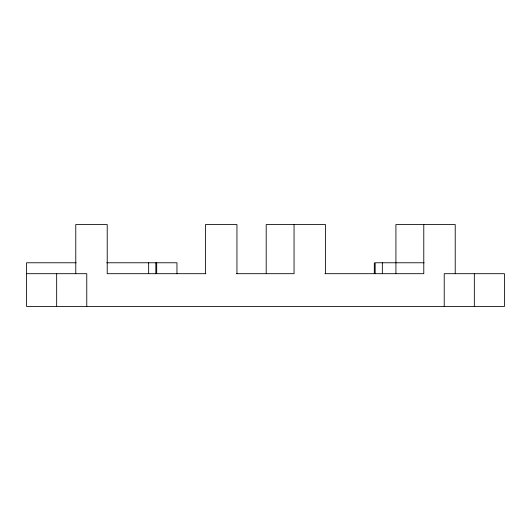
<?xml version="1.0" encoding="UTF-8"?>
<svg xmlns="http://www.w3.org/2000/svg" width="531" height="531" viewBox="0 0 531 531"><rect width="100%" height="100%" fill="white"/><g stroke="black" fill="none" stroke-linecap="round" stroke-linejoin="round"><path stroke-width="0.8" d="M76.152 262.772L26.55 262.772L26.55 306.447L504.45 306.447L504.45 273.691L444.228 273.691L444.228 306.447M106.731 262.772L176.956 262.772L176.956 273.691M424.096 262.772L375.158 262.772L375.158 273.691M26.55 273.691L86.772 273.691L86.772 306.447M205.829 273.691L107.222 273.691L107.222 224.553L75.774 224.553L75.774 273.691M236.574 273.691L294.055 273.691L294.055 224.553M324.899 273.691L423.778 273.691L423.778 224.553M474.336 273.691L474.336 306.447M455.226 273.691L455.226 224.553L395.92 224.553L395.92 273.691M382.347 262.772L382.347 273.691M374.315 262.772L374.315 273.691M325.503 273.691L325.503 224.553L266.197 224.553L266.197 273.359M236.945 273.691L236.945 224.553L205.497 224.553L205.497 273.691M156.685 262.772L156.685 273.691M155.842 262.772L155.842 273.691M148.653 262.772L148.653 273.691M56.664 273.691L56.664 306.447"/></g></svg>
